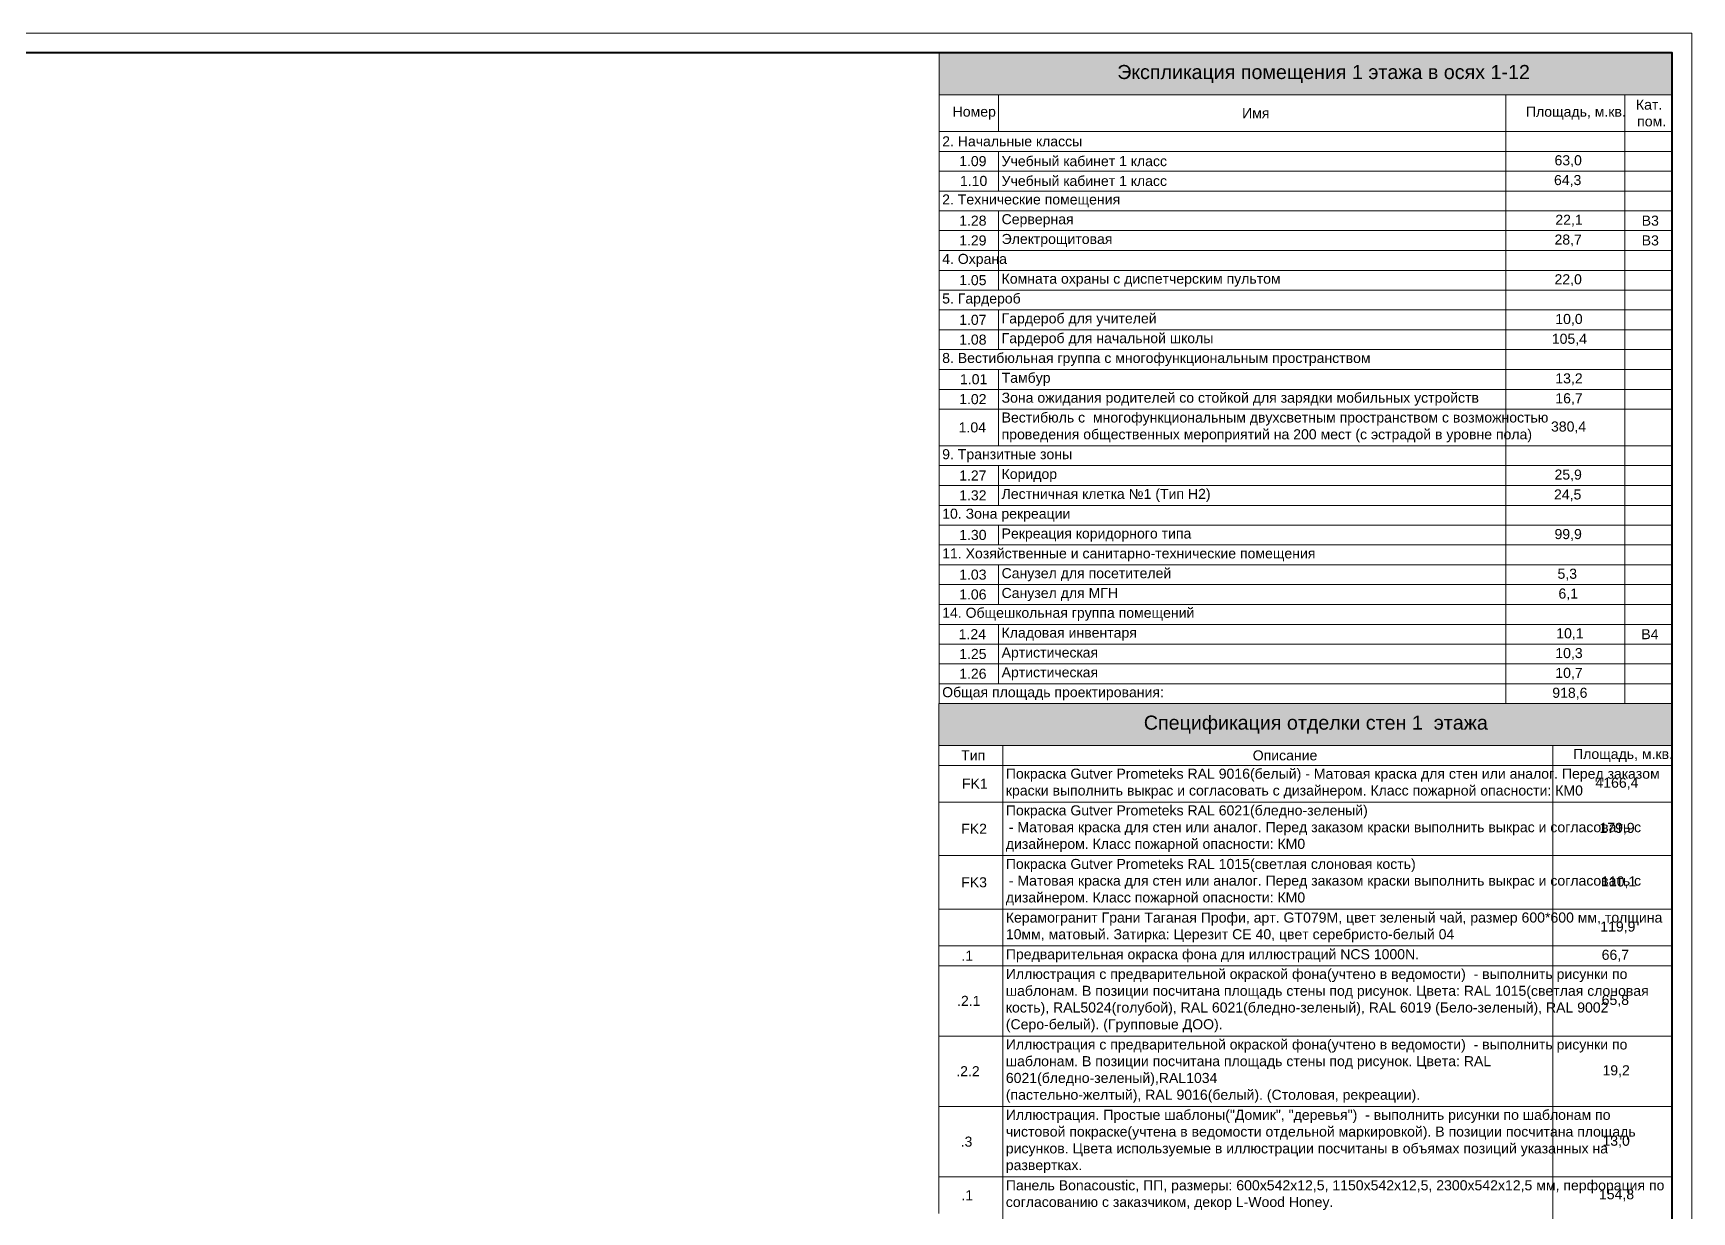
# Model space of a CAD drawing. Header units: millimetres. Extents: x -3817 to 677485, y -22715 to 103890.
# Drawn here: x 168 to 1817, y -18641 to -17469 of the extents above; entities that cross this region are included whole.
import ezdxf

# ---------------------------------------------------------------- set-up
doc = ezdxf.new("R2010")
doc.units = ezdxf.units.MM
doc.layers.add('PDF _Геометрия', color=7, linetype='Continuous', true_color=0x1d1d1d)
doc.layers.add('PDF _Сплошная заливка', color=7, linetype='Continuous', true_color=0xffffff)
doc.layers.add('PDF _Текст', color=7, linetype='Continuous')
doc.styles.add('PDF GOST-Common', font='arial.ttf')

msp = doc.modelspace()

# ---------------------------------------------------------------- linework, layer by layer
at = {"layer": 'PDF _Геометрия', "color": 7, "lineweight": 9}
for points in [[(1817.1, -17468.5), (-1493.8, -17468.5), (-1493.8, -19807), (1817.1, -19807)], [(1068.8, -18135.6), (1068.8, -18115.8), (1127.8, -18115.8), (1632.3, -18115.8), (1750.4, -18115.8), (1797.4, -18115.8), (1797.4, -18135.6), (1750.4, -18135.6), (1632.3, -18135.6), (1127.8, -18135.6)]]:
    msp.add_lwpolyline(points, close=True, dxfattribs=at)
at = {"layer": 'PDF _Геометрия', "color": 7, "lineweight": 40}
msp.add_lwpolyline([(1797.5, -19787.3), (1797.5, -17488.2), (-1415, -17488.2), (-1415, -19787.3)], close=True, dxfattribs=at)
at = {"layer": 'PDF _Геометрия', "color": 7, "lineweight": 9}
for points in [[(1068.8, -17529.9), (1068.8, -17488.2), (1797.4, -17488.2), (1797.4, -17529.9), (1797.4, -17566.4)], [(1797.4, -17529.9), (1068.8, -17529.9), (1068.8, -17566.4)], [(1127.8, -17529.9), (1127.8, -17566.4)], [(1632.3, -17529.9), (1632.3, -17566.4), (1632.3, -17586.1), (1632.3, -17605.8), (1632.3, -17625.6), (1632.3, -17645.3), (1632.3, -17665), (1632.3, -17684.7), (1632.3, -17704.5), (1632.3, -17724.2), (1632.3, -17743.9), (1632.3, -17763.7), (1632.3, -17783.4), (1632.3, -17803.1), (1632.3, -17822.9), (1632.3, -17842.6), (1632.3, -17879.1), (1632.3, -17898.8), (1632.3, -17918.6), (1632.3, -17938.3), (1632.3, -17958), (1632.3, -17977.7), (1632.3, -17997.5), (1632.3, -18017.2), (1632.3, -18036.9), (1632.3, -18056.7), (1632.3, -18076.4), (1632.3, -18096.1), (1632.3, -18115.8), (1632.3, -18135.6)], [(1750.4, -17529.9), (1750.4, -17566.4), (1750.4, -17586.1), (1750.4, -17605.8), (1750.4, -17625.6), (1750.4, -17645.3), (1750.4, -17665), (1750.4, -17684.7), (1750.4, -17704.5), (1750.4, -17724.2), (1750.4, -17743.9), (1750.4, -17763.7), (1750.4, -17783.4), (1750.4, -17803.1), (1750.4, -17822.9), (1750.4, -17842.6), (1750.4, -17879.1), (1750.4, -17898.8), (1750.4, -17918.6), (1750.4, -17938.3), (1750.4, -17958), (1750.4, -17977.7), (1750.4, -17997.5), (1750.4, -18017.2), (1750.4, -18036.9), (1750.4, -18056.7), (1750.4, -18076.4), (1750.4, -18096.1), (1750.4, -18115.8), (1750.4, -18135.6)], [(1797.4, -17586.1), (1797.4, -17566.4), (1750.4, -17566.4), (1632.3, -17566.4), (1127.8, -17566.4), (1068.8, -17566.4), (1068.8, -17586.1)], [(1797.4, -17605.8), (1797.4, -17586.1), (1750.4, -17586.1), (1632.3, -17586.1), (1127.8, -17586.1), (1068.8, -17586.1), (1068.8, -17605.8)], [(1127.8, -17586.1), (1127.8, -17605.8), (1127.8, -17625.6)], [(1797.4, -17625.6), (1797.4, -17605.8), (1750.4, -17605.8), (1632.3, -17605.8), (1127.8, -17605.8), (1068.8, -17605.8), (1068.8, -17625.6)], [(1797.4, -17645.3), (1797.4, -17625.6), (1750.4, -17625.6), (1632.3, -17625.6), (1127.8, -17625.6), (1068.8, -17625.6), (1068.8, -17645.3)], [(1797.4, -17665), (1797.4, -17645.3), (1750.4, -17645.3), (1632.3, -17645.3), (1127.8, -17645.3), (1068.8, -17645.3), (1068.8, -17665)], [(1127.8, -17645.3), (1127.8, -17665), (1127.8, -17684.7), (1127.8, -17704.5), (1127.8, -17724.2)], [(1797.4, -17684.7), (1797.4, -17665), (1750.4, -17665), (1632.3, -17665), (1127.8, -17665), (1068.8, -17665), (1068.8, -17684.7)], [(1797.4, -17704.5), (1797.4, -17684.7), (1750.4, -17684.7), (1632.3, -17684.7), (1127.8, -17684.7), (1068.8, -17684.7), (1068.8, -17704.5)], [(1797.4, -17724.2), (1797.4, -17704.5), (1750.4, -17704.5), (1632.3, -17704.5), (1127.8, -17704.5), (1068.8, -17704.5), (1068.8, -17724.2)], [(1797.4, -17743.9), (1797.4, -17724.2), (1750.4, -17724.2), (1632.3, -17724.2), (1127.8, -17724.2), (1068.8, -17724.2), (1068.8, -17743.9)], [(1797.4, -17763.7), (1797.4, -17743.9), (1750.4, -17743.9), (1632.3, -17743.9), (1127.8, -17743.9), (1068.8, -17743.9), (1068.8, -17763.7)], [(1127.8, -17743.9), (1127.8, -17763.7), (1127.8, -17783.4)], [(1797.4, -17783.4), (1797.4, -17763.7), (1750.4, -17763.7), (1632.3, -17763.7), (1127.8, -17763.7), (1068.8, -17763.7), (1068.8, -17783.4)], [(1797.4, -17803.1), (1797.4, -17783.4), (1750.4, -17783.4), (1632.3, -17783.4), (1127.8, -17783.4), (1068.8, -17783.4), (1068.8, -17803.1)], [(1797.4, -17822.9), (1797.4, -17803.1), (1750.4, -17803.1), (1632.3, -17803.1), (1127.8, -17803.1), (1068.8, -17803.1), (1068.8, -17822.9)], [(1127.8, -17803.1), (1127.8, -17822.9), (1127.8, -17842.6), (1127.8, -17879.1)], [(1797.4, -17842.6), (1797.4, -17822.9), (1750.4, -17822.9), (1632.3, -17822.9), (1127.8, -17822.9), (1068.8, -17822.9), (1068.8, -17842.6)], [(1797.4, -17879.1), (1797.4, -17842.6), (1750.4, -17842.6), (1632.3, -17842.6), (1127.8, -17842.6), (1068.8, -17842.6), (1068.8, -17879.1)], [(1797.4, -17898.8), (1797.4, -17879.1), (1750.4, -17879.1), (1632.3, -17879.1), (1127.8, -17879.1), (1068.8, -17879.1), (1068.8, -17898.8)], [(1797.4, -17918.6), (1797.4, -17898.8), (1750.4, -17898.8), (1632.3, -17898.8), (1127.8, -17898.8), (1068.8, -17898.8), (1068.8, -17918.6)], [(1127.8, -17898.8), (1127.8, -17918.6), (1127.8, -17938.3)], [(1797.4, -17938.3), (1797.4, -17918.6), (1750.4, -17918.6), (1632.3, -17918.6), (1127.8, -17918.6), (1068.8, -17918.6), (1068.8, -17938.3)], [(1797.4, -17958), (1797.4, -17938.3), (1750.4, -17938.3), (1632.3, -17938.3), (1127.8, -17938.3), (1068.8, -17938.3), (1068.8, -17958)], [(1797.4, -17977.7), (1797.4, -17958), (1750.4, -17958), (1632.3, -17958), (1127.8, -17958), (1068.8, -17958), (1068.8, -17977.7)], [(1127.8, -17958), (1127.8, -17977.7)], [(1797.4, -17997.5), (1797.4, -17977.7), (1750.4, -17977.7), (1632.3, -17977.7), (1127.8, -17977.7), (1068.8, -17977.7), (1068.8, -17997.5)], [(1797.4, -18017.2), (1797.4, -17997.5), (1750.4, -17997.5), (1632.3, -17997.5), (1127.8, -17997.5), (1068.8, -17997.5), (1068.8, -18017.2)], [(1127.8, -17997.5), (1127.8, -18017.2), (1127.8, -18036.9)], [(1797.4, -18036.9), (1797.4, -18017.2), (1750.4, -18017.2), (1632.3, -18017.2), (1127.8, -18017.2), (1068.8, -18017.2), (1068.8, -18036.9)], [(1797.4, -18056.7), (1797.4, -18036.9), (1750.4, -18036.9), (1632.3, -18036.9), (1127.8, -18036.9), (1068.8, -18036.9), (1068.8, -18056.7)], [(1797.4, -18076.4), (1797.4, -18056.7), (1750.4, -18056.7), (1632.3, -18056.7), (1127.8, -18056.7), (1068.8, -18056.7), (1068.8, -18076.4)], [(1127.8, -18056.7), (1127.8, -18076.4), (1127.8, -18096.1), (1127.8, -18115.8)], [(1797.4, -18096.1), (1797.4, -18076.4), (1750.4, -18076.4), (1632.3, -18076.4), (1127.8, -18076.4), (1068.8, -18076.4), (1068.8, -18096.1)], [(1797.4, -18115.8), (1797.4, -18096.1), (1750.4, -18096.1), (1632.3, -18096.1), (1127.8, -18096.1), (1068.8, -18096.1), (1068.8, -18115.8)], [(1068.5, -18177.2), (1068.5, -18135.6), (1797.4, -18135.6), (1797.4, -18177.2), (1797.4, -18197)], [(1797.4, -18177.2), (1068.5, -18177.2), (1068.5, -18197)], [(1132, -18177.2), (1132, -18197), (1132, -18233.5), (1132, -18286.8), (1132, -18340), (1132, -18376.6), (1132, -18396.3), (1132, -18466.3), (1132, -18536.4), (1132, -18606.5), (1132, -18643), (1132, -18679.5), (1132, -18716), (1132, -18752.5), (1132, -18805.8), (1132, -18842.3), (1132, -18878.8), (1132, -18915.3), (1132, -18968.6), (1132, -19005.1), (1132, -19041.6), (1132, -19078.1), (1132, -19114.6)], [(1679, -18177.2), (1679, -18197), (1679, -18233.5), (1679, -18286.8), (1679, -18340), (1679, -18376.6), (1679, -18396.3), (1679, -18466.3), (1679, -18536.4), (1679, -18606.5), (1679, -18643), (1679, -18679.5), (1679, -18716), (1679, -18752.5), (1679, -18805.8), (1679, -18842.3), (1679, -18878.8), (1679, -18915.3), (1679, -18968.6), (1679, -19005.1), (1679, -19041.6), (1679, -19078.1), (1679, -19114.6), (1679, -19134.3)], [(1797.4, -18233.5), (1797.4, -18197), (1679, -18197), (1132, -18197), (1068.5, -18197), (1068.5, -18233.5)], [(1797.4, -18286.8), (1797.4, -18233.5), (1679, -18233.5), (1132, -18233.5), (1068.5, -18233.5), (1068.5, -18286.8)], [(1797.4, -18340), (1797.4, -18286.8), (1679, -18286.8), (1132, -18286.8), (1068.5, -18286.8), (1068.5, -18340)], [(1797.4, -18376.6), (1797.4, -18340), (1679, -18340), (1132, -18340), (1068.5, -18340), (1068.5, -18376.6)], [(1797.4, -18396.3), (1797.4, -18376.6), (1679, -18376.6), (1132, -18376.6), (1068.5, -18376.6), (1068.5, -18396.3)], [(1797.4, -18466.3), (1797.4, -18396.3), (1679, -18396.3), (1132, -18396.3), (1068.5, -18396.3), (1068.5, -18466.3)], [(1797.4, -18536.4), (1797.4, -18466.3), (1679, -18466.3), (1132, -18466.3), (1068.5, -18466.3), (1068.5, -18536.4)], [(1797.4, -18606.5), (1797.4, -18536.4), (1679, -18536.4), (1132, -18536.4), (1068.5, -18536.4), (1068.5, -18606.5)], [(1797.4, -18643), (1797.4, -18606.5), (1679, -18606.5), (1132, -18606.5), (1068.5, -18606.5), (1068.5, -18643)]]:
    msp.add_lwpolyline(points, dxfattribs=at)
at = {"layer": 'PDF _Сплошная заливка', "color": 7, "lineweight": 9, "true_color": 0xf0f0f0, "transparency": 33554559}
for points in [[(1068.8, -17488.2), (1797.4, -17488.2), (1068.8, -17529.9), (1797.4, -17529.9)], [(1068.5, -18135.6), (1797.4, -18135.6), (1068.5, -18177.2), (1797.4, -18177.2)]]:
    msp.add_solid(points, dxfattribs=at)

# ---------------------------------------------------------------- texts
at = {"layer": 'PDF _Текст', "attachment_point": 4, "style": 'PDF GOST-Common'}
for s, insert, char_height in [('Экспликация помещения 1 этажа в осях 1-12', (1245.8, -17509.2), 14), ('Номер', (1082.1, -17548.1), 10), ('Имя', (1369.9, -17548.1), 10), ('Площадь, м.кв.', (1652.2, -17548.1), 10), ('Кат.', (1761.6, -17539.7), 10), ('пом.', (1762.8, -17556.3), 10), ('2. Начальные классы', (1071.7, -17576.2), 10), ('1.09', (1088.6, -17595.9), 10), ('Учебный кабинет 1 класс', (1130.8, -17595.9), 10), ('63,0', (1680.6, -17595.9), 10), ('1.10', (1089.4, -17615.6), 10), ('Учебный кабинет 1 класс', (1130.8, -17615.6), 10), ('64,3', (1680.1, -17615.6), 10), ('2. Технические помещения', (1071.7, -17635.4), 10), ('1.28', (1088.6, -17655.1), 10), ('Серверная', (1130.8, -17655.1), 10), ('22,1', (1681.4, -17655.1), 10), ('В3', (1767.3, -17655.1), 10), ('1.29', (1088.6, -17674.8), 10), ('Электрощитовая', (1130.8, -17674.8), 10), ('28,7', (1680.6, -17674.8), 10), ('В3', (1767.3, -17674.8), 10), ('4. Охрана', (1071.7, -17694.6), 10), ('1.05', (1088.6, -17714.3), 10), ('Комната охраны с диспетчерским пультом', (1130.8, -17714.3), 10), ('22,0', (1680.6, -17714.3), 10), ('5. Гардероб', (1071.7, -17734), 10), ('Гардероб для учителей', (1130.8, -17753.8), 10), ('1.07', (1088.6, -17753.8), 10), ('10,0', (1681.4, -17753.8), 10), ('1.08', (1088.6, -17773.5), 10), ('Гардероб для начальной школы', (1130.8, -17773.5), 10), ('105,4', (1677.9, -17773.5), 10), ('8. Вестибюльная группа с многофункциональным пространством', (1071.7, -17793.2), 10), ('1.01', (1089.4, -17812.9), 10), ('Тамбур', (1130.8, -17812.9), 10), ('13,2', (1681.4, -17812.9), 10), ('1.02', (1088.6, -17832.7), 10), ('Зона ожидания родителей со стойкой для зарядки мобильных устройств', (1130.8, -17832.7), 10), ('16,7', (1681.4, -17832.7), 10), ('Вестибюль с  многофункциональным двухсветным пространством с возможностью', (1130.8, -17852.4), 10), ('1.04', (1088.1, -17860.8), 10), ('проведения общественных мероприятий на 200 мест (с эстрадой в уровне пола)', (1130.8, -17869.1), 10), ('380,4', (1677.1, -17860.8), 10), ('9. Транзитные зоны', (1071.7, -17888.9), 10), ('1.27', (1088.6, -17908.6), 10), ('Коридор', (1130.8, -17908.6), 10), ('25,9', (1680.6, -17908.6), 10), ('1.32', (1088.6, -17928.4), 10), ('Лестничная клетка №1 (Тип Н2)', (1130.8, -17928.4), 10), ('24,5', (1680.1, -17928.4), 10), ('10. Зона рекреации', (1071.7, -17948.1), 10), ('Рекреация коридорного типа', (1130.8, -17967.8), 10), ('1.30', (1088.6, -17967.8), 10), ('99,9', (1680.6, -17967.8), 10), ('11. Хозяйственные и санитарно-технические помещения', (1071.7, -17987.6), 10), ('1.03', (1088.6, -18007.3), 10), ('Санузел для посетителей', (1130.8, -18007.3), 10), ('5,3', (1683.6, -18007.3), 10), ('1.06', (1088.6, -18027), 10), ('Санузел для МГН', (1130.8, -18027), 10), ('6,1', (1684.5, -18027), 10), ('14. Общешкольная группа помещений', (1071.7, -18046.7), 10), ('Кладовая инвентаря', (1130.8, -18066.5), 10), ('10,1', (1682.3, -18066.5), 10), ('1.24', (1088.1, -18066.5), 10), ('В4', (1766.9, -18066.5), 10), ('1.25', (1088.6, -18086.2), 10), ('Артистическая', (1130.8, -18086.2), 10), ('10,3', (1681.4, -18086.2), 10), ('1.26', (1088.6, -18105.9), 10), ('Артистическая', (1130.8, -18105.9), 10), ('10,7', (1681.4, -18105.9), 10), ('Общая площадь проектирования:', (1071.7, -18125.7), 10), ('918,6', (1678.4, -18125.7), 10), ('Спецификация отделки стен 1  этажа', (1272.2, -18156.6), 14), ('Тип', (1090.6, -18187.1), 10), ('Описание', (1380.5, -18187.1), 10), ('Площадь, м.кв.', (1699.1, -18187.1), 10), ('Покраска Gutver Prometeks RAL 9016(белый) - Матовая краска для стен или аналог. Перед заказом', (1135, -18206.8), 10), ('FK1', (1091.4, -18215.2), 10), ('краски выполнить выкрас и согласовать с дизайнером. Класс пожарной опасности: КМ0', (1135, -18223.5), 10), ('4166,4', (1721.3, -18215.2), 10), ('Покраска Gutver Prometeks RAL 6021(бледно-зеленый)', (1135, -18243.3), 10), ('FK2', (1090.6, -18260.1), 10), ('- Матовая краска для стен или аналог. Перед заказом краски выполнить выкрас и согласовать с', (1138, -18260), 10), ('179,9', (1725.3, -18260.1), 10), ('дизайнером. Класс пожарной опасности: КМ0', (1135, -18276.6), 10), ('Покраска Gutver Prometeks RAL 1015(светлая слоновая кость)', (1135, -18296.6), 10), ('- Матовая краска для стен или аналог. Перед заказом краски выполнить выкрас и согласовать с', (1138, -18313.2), 10), ('110,1', (1726.9, -18313.4), 10), ('FK3', (1090.6, -18313.4), 10), ('дизайнером. Класс пожарной опасности: КМ0', (1135, -18329.9), 10), ('Керамогранит Грани Таганая Профи, арт. GT079M, цвет зеленый чай, размер 600*600 мм, толщина', (1135, -18349.9), 10), ('119,9', (1726.1, -18358.3), 10), ('10мм, матовый. Затирка: Церезит CE 40, цвет серебристо-белый 04', (1135, -18366.5), 10), (' .1', (1087, -18386.4), 10), ('Предварительная окраска фона для иллюстраций NCS 1000N.', (1135, -18386.4), 10), ('66,7', (1727.5, -18386.4), 10), ('Иллюстрация с предварительной окраской фона(учтено в ведомости)  - выполнить рисунки по', (1135, -18406.1), 10), ('шаблонам. В позиции посчитана площадь стены под рисунок. Цвета: RAL 1015(светлая слоновая', (1135, -18422.8), 10), (' .2.1', (1082.6, -18431.3), 10), ('кость), RAL5024(голубой), RAL 6021(бледно-зеленый), RAL 6019 (Бело-зеленый), RAL 9002', (1135, -18439.4), 10), ('65,8', (1727.5, -18431.3), 10), ('(Серо-белый). (Групповые ДОО).', (1135, -18456.1), 10), ('Иллюстрация с предварительной окраской фона(учтено в ведомости)  - выполнить рисунки по', (1135, -18476.2), 10), ('шаблонам. В позиции посчитана площадь стены под рисунок. Цвета: RAL', (1135, -18492.8), 10), (' .2.2', (1081.8, -18501.3), 10), ('6021(бледно-зеленый),RAL1034', (1135, -18509.5), 10), ('19,2', (1728.3, -18501.3), 10), ('(пастельно-желтый), RAL 9016(белый). (Столовая, рекреации).', (1135, -18526.2), 10), ('Иллюстрация. Простые шаблоны("Домик", "деревья")  - выполнить рисунки по шаблонам по', (1135, -18546.2), 10), (' .3', (1086.2, -18571.4), 10), ('чистовой покраске(учтена в ведомости отдельной маркировкой). В позиции посчитана площадь', (1135, -18562.9), 10), ('13,0', (1728.3, -18571.4), 10), ('рисунков. Цвета используемые в иллюстрации посчитаны в объямах позиций указанных на', (1135, -18579.6), 10), ('развертках.', (1135, -18596.2), 10), (' .1', (1087, -18624.7), 10), ('Панель Bonacoustic, ПП, размеры: 600х542х12,5, 1150х542х12,5, 2300х542х12,5 мм, перфорация по', (1135, -18616.3), 10), ('154,8', (1724.8, -18624.7), 10), ('согласованию с заказчиком, декор L-Wood Honey.', (1135, -18632.9), 10)]:
    msp.add_mtext(s, dxfattribs=dict(at, insert=insert, char_height=char_height))

doc.saveas('drawing.dxf')
